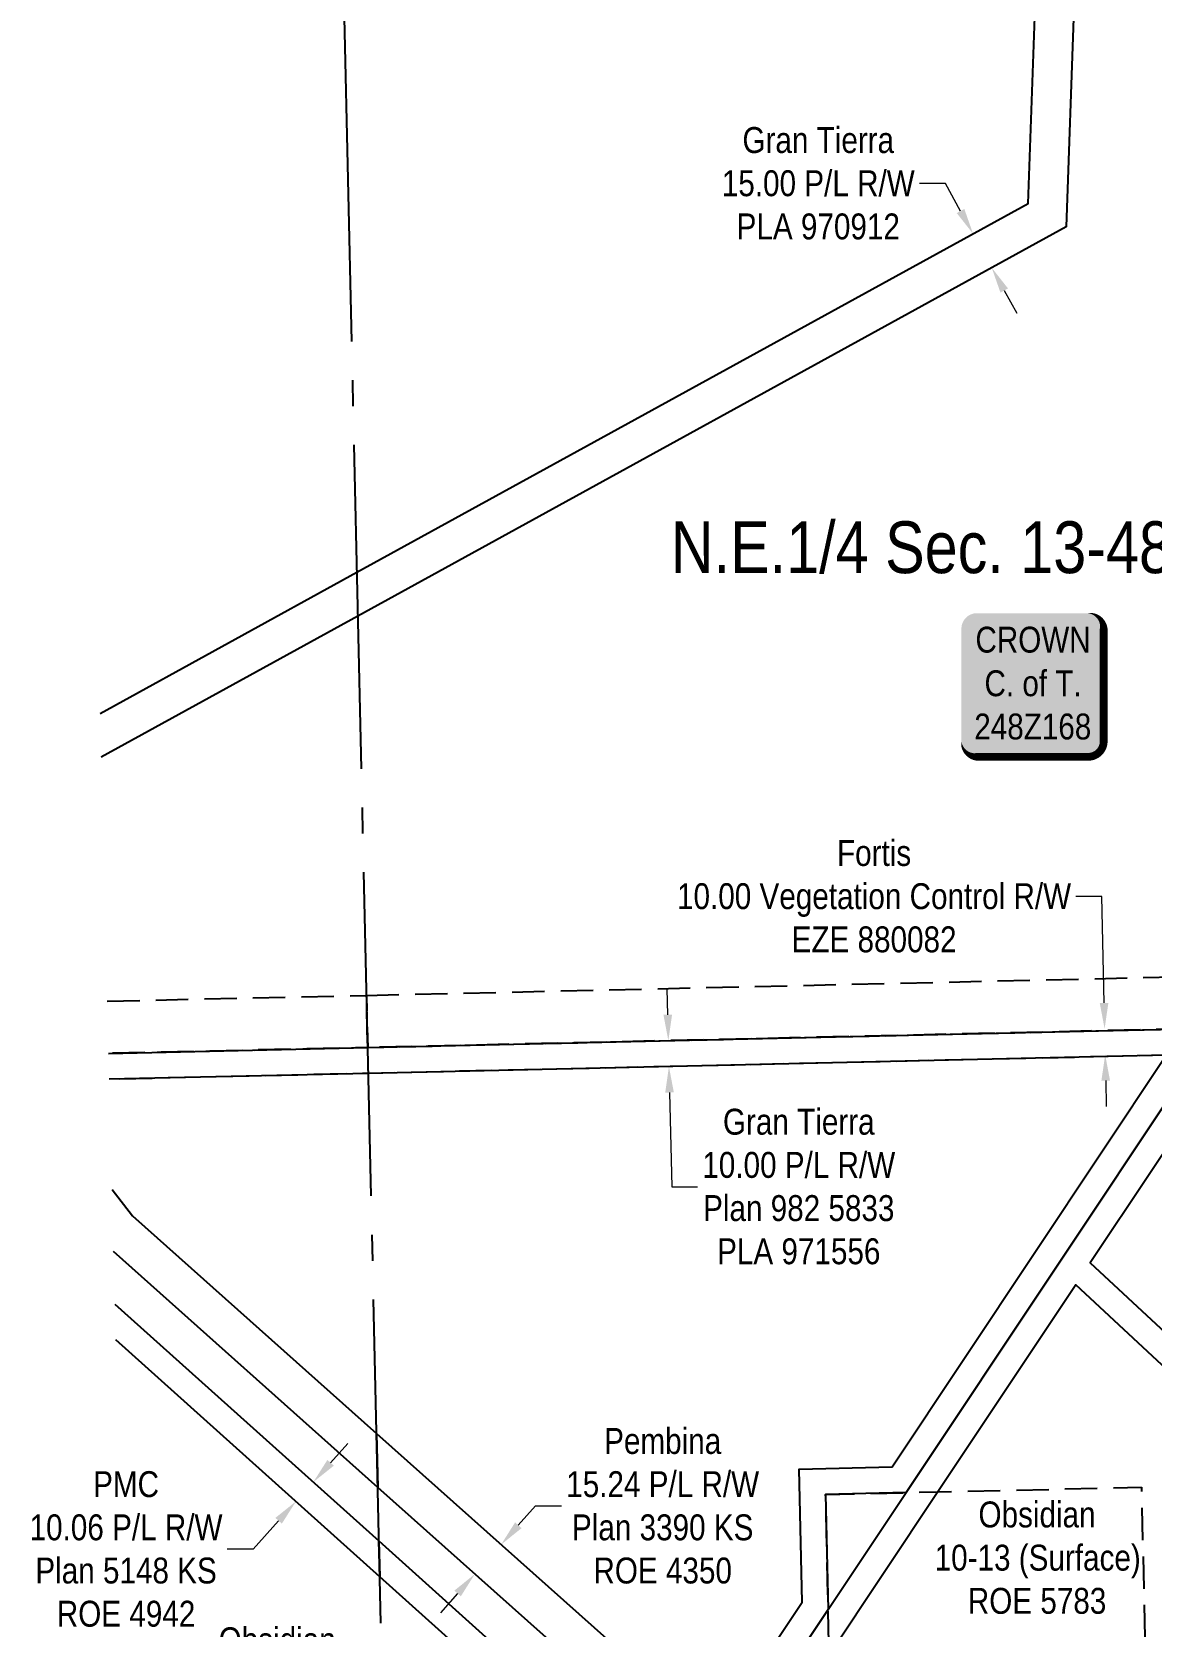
# Model space of a CAD drawing. Extents: x 610781 to 621788, y 5887608 to 5892675.
# Drawn here: x 611547 to 611979, y 5889501 to 5890116 of the extents above; entities that cross this region are included whole.
import ezdxf
from ezdxf.enums import TextEntityAlignment as Align

# ---------------------------------------------------------------- set-up
doc = ezdxf.new("R2010")
doc.units = 0
doc.header["$LTSCALE"] = 5
doc.header["$PDSIZE"] = -1.5
for name, pattern in [('foc-ACCESSROAD', [3.75, 2.5, -1.25]), ('foc-FLOWLINE', [3.75, 2.5, -1.25]), ('foc-QUARTERLINE', [33, 25, -3, 2, -3])]:
    doc.linetypes.add(name, pattern=pattern)
doc.layers.get('Defpoints').update_dxf_attribs({"color": 9})
for name, color, linetype in [('AS-OWNER', 7, 'Continuous'), ('C-AR', 13, 'foc-ACCESSROAD'), ('C-RW', 13, 'Continuous'), ('C-SYMBOL', 7, 'Continuous'), ('C-WS', 13, 'foc-ACCESSROAD'), ('F-EZE', 190, 'foc-FLOWLINE'), ('F-RW', 190, 'Continuous'), ('L-SECQ', 8, 'foc-QUARTERLINE')]:
    doc.layers.add(name, color=color, linetype=linetype)
for name, color, linetype, lineweight in [('C-RW-T', 13, 'Continuous', 9), ('C-WS-T', 13, 'Continuous', 9), ('F-EZE-T', 190, 'Continuous', 9), ('F-RW-T', 190, 'Continuous', 9)]:
    doc.layers.add(name, color=color, linetype=linetype, lineweight=lineweight)
doc.styles.add('175L', font='ARIALN.TTF', dxfattribs={"height": 20})
doc.styles.add('80', font='ARIALN.TTF', dxfattribs={"height": 10})
doc.styles.add('80CG', font='ARIALN.TTF', dxfattribs={"height": 10})
doc.styles.add('80L', font='ARIALN.TTF', dxfattribs={"height": 10})
doc.dimstyles.new('Compass 5 000', dxfattribs={"dimscale": 5, "dimtxt": 9, "dimasz": 2, "dimexe": 0.2, "dimexo": 0.0625, "dimgap": 0.5, "dimtad": 0, "dimtih": 1, "dimtoh": 1, "dimzin": 0, "dimdsep": 46, "dimtxsty": '80CG', "dimcen": 0.1, "dimse1": 1, "dimse2": 1, "dimclrd": 256, "dimclrt": 256, "dimaunit": 1, "dimadec": 4, "dimazin": 0, "dimtfac": 0.06, "dimtofl": 0, "dimtmove": 0, "dimatfit": 1, "dimfxl": 0.2, "dimtolj": 1, "dimtzin": 0, "dimlwd": -1, "dimarcsym": 0})

# ---------------------------------------------------------------- blocks, each defined once
blk = doc.blocks.new('*D36')
at = {"layer": 'Defpoints', "color": 0, "transparency": 16777216}
for p in [(611793.29, 5889726.59), (611793.24, 5889716.56), (611793.52, 5889716.57)]:
    blk.add_point(p, dxfattribs=at)
at = {"layer": 'F-RW-T', "transparency": 16777216}
for p, q in [((611792.78, 5889736.58), (611792.55, 5889746.57)), ((611793.46, 5889706.56), (611794.29, 5889670.2)), ((611794.29, 5889670.2), (611804.29, 5889670.2))]:
    blk.add_line(p, q, dxfattribs=at)
for points in [[(611794.45, 5889736.61), (611791.12, 5889736.54), (611793.01, 5889726.58)], [(611795.13, 5889706.6), (611791.8, 5889706.52), (611793.24, 5889716.56)]]:
    blk.add_solid(points, dxfattribs=at)
at = {"layer": 'F-RW-T', "transparency": 16777216, "insert": (611843.37, 5889670.2), "char_height": 10, "attachment_point": 5, "style": '80CG'}
blk.add_mtext('\\A1;Gran Tierra\\P10.00 P/L R/W\\PPlan 982 5833\\PPLA 971556', dxfattribs=at)
blk = doc.blocks.new('*D52')
at = {"layer": 'Defpoints', "color": 0, "transparency": 16777216}
for p in [(611917.89, 5890024.9), (611717.42, 5889931.9), (611724.65, 5889918.75)]:
    blk.add_point(p, dxfattribs=at)
at = {"layer": 'F-RW-T', "transparency": 16777216}
for p, q in [((611899.99, 5890057.48), (611889.99, 5890057.48)), ((611905.85, 5890046.82), (611899.99, 5890057.48)), ((611922.7, 5890016.14), (611927.52, 5890007.37))]:
    blk.add_line(p, q, dxfattribs=at)
for points in [[(611907.31, 5890047.62), (611904.38, 5890046.02), (611910.66, 5890038.06)], [(611924.16, 5890016.94), (611921.24, 5890015.34), (611917.89, 5890024.9)]]:
    blk.add_solid(points, dxfattribs=at)
at = {"layer": 'F-RW-T', "transparency": 16777216, "insert": (611850.9, 5890057.48), "char_height": 10, "attachment_point": 5, "style": '80CG'}
blk.add_mtext('\\A1;Gran Tierra\\P15.00 P/L R/W\\PPLA 970912', dxfattribs=at)
blk = doc.blocks.new('*D121')
at = {"layer": 'Defpoints', "color": 0, "transparency": 16777216}
for p in [(612449.25, 5889741.49), (611961.47, 5889731.14), (612449.47, 5889731.49)]:
    blk.add_point(p, dxfattribs=at)
at = {"layer": 'F-EZE-T', "transparency": 16777216}
for p, q in [((611960.38, 5889782.27), (611950.38, 5889782.27)), ((611961.26, 5889741.14), (611960.38, 5889782.27)), ((611961.89, 5889711.14), (611962.11, 5889701.14))]:
    blk.add_line(p, q, dxfattribs=at)
for points in [[(611962.92, 5889741.17), (611959.59, 5889741.1), (611961.47, 5889731.14)], [(611963.56, 5889711.17), (611960.23, 5889711.1), (611961.68, 5889721.14)]]:
    blk.add_solid(points, dxfattribs=at)
at = {"layer": 'F-EZE-T', "transparency": 16777216, "insert": (611872.45, 5889782.27), "char_height": 10, "attachment_point": 5, "style": '80CG'}
blk.add_mtext('\\A1;Fortis\\P10.00 Vegetation Control R/W\\PEZE 880082', dxfattribs=at)
blk = doc.blocks.new('*D123')
at = {"layer": 'Defpoints', "color": 0, "transparency": 16777216}
for p in [(611728.35, 5889532.1), (611728.43, 5889532.03), (611718.2, 5889520.71)]:
    blk.add_point(p, dxfattribs=at)
at = {"layer": 'F-EZE-T', "transparency": 16777216}
for p, q in [((611735.08, 5889539.5), (611741.73, 5889546.96)), ((611741.73, 5889546.96), (611751.73, 5889546.96)), ((611711.63, 5889513.17), (611704.98, 5889505.71))]:
    blk.add_line(p, q, dxfattribs=at)
for points in [[(611733.83, 5889540.61), (611736.32, 5889538.39), (611728.43, 5889532.03)], [(611710.38, 5889514.28), (611712.87, 5889512.07), (611718.28, 5889520.64)]]:
    blk.add_solid(points, dxfattribs=at)
at = {"layer": 'F-EZE-T', "transparency": 16777216, "insert": (611790.82, 5889546.96), "char_height": 10, "attachment_point": 5, "style": '80CG'}
blk.add_mtext('\\A1;Pembina\\P15.24 P/L R/W\\PPlan 3390 KS\\PROE 4350', dxfattribs=at)
blk = doc.blocks.new('*D156')
at = {"layer": 'Defpoints', "color": 0, "transparency": 16777216}
for p in [(611650.31, 5889561.2), (611643.59, 5889553.71), (611649.2, 5889548.68)]:
    blk.add_point(p, dxfattribs=at)
at = {"layer": 'F-EZE-T', "transparency": 16777216}
for p, q in [((611662.6, 5889563.61), (611669.28, 5889571.06)), ((611642.52, 5889541.24), (611632.7, 5889530.29)), ((611632.7, 5889530.29), (611622.7, 5889530.29))]:
    blk.add_line(p, q, dxfattribs=at)
for points in [[(611661.36, 5889564.73), (611663.84, 5889562.5), (611655.92, 5889556.17)], [(611641.28, 5889542.35), (611643.76, 5889540.12), (611649.2, 5889548.68)]]:
    blk.add_solid(points, dxfattribs=at)
at = {"layer": 'F-EZE-T', "transparency": 16777216, "insert": (611583.61, 5889530.29), "char_height": 10, "attachment_point": 5, "style": '80CG'}
blk.add_mtext('\\A1;PMC\\P10.06 P/L R/W\\PPlan 5148 KS\\PROE 4942', dxfattribs=at)
blk = doc.blocks.new('*D158')
at = {"layer": 'C-RW-T', "transparency": 16777216}
for p, q in [((611691.05, 5889478.36), (611681.05, 5889478.36)), ((611706.7, 5889435.92), (611691.05, 5889478.36)), ((611717.11, 5889407.68), (611720.58, 5889398.3))]:
    blk.add_line(p, q, dxfattribs=at)
for points in [[(611708.26, 5889436.5), (611705.14, 5889435.34), (611710.16, 5889426.54)], [(611718.68, 5889408.26), (611715.55, 5889407.1), (611713.65, 5889417.06)]]:
    blk.add_solid(points, dxfattribs=at)
at = {"layer": 'Defpoints', "color": 0, "transparency": 16777216}
for p in [(611719.58, 5889430.01), (611710.16, 5889426.54), (611723.07, 5889420.54)]:
    blk.add_point(p, dxfattribs=at)
at = {"layer": 'C-RW-T', "transparency": 16777216, "insert": (611641.96, 5889478.36), "char_height": 10, "attachment_point": 5, "style": '80CG'}
blk.add_mtext('\\A1;\\PObsidian\\P10.00 P/L R/W\\PPlan 862 0172\\PPLA 850197', dxfattribs=at)
blk = doc.blocks.new('*U135')
h = blk.add_hatch(color=255)
edge = h.paths.add_edge_path()
edge.add_line((-21.5, -28.5), (21.5, -28.5))
edge.add_arc((21.5, -22.5), 6, 270, 360)
edge.add_line((27.5, -22.5), (27.5, 21))
edge.add_arc((21.5, 21), 6, 0, 90)
edge.add_line((21.5, 27), (-21.5, 27))
edge.add_arc((-21.5, 21), 6, 90, 180)
edge.add_line((-27.5, 21), (-27.5, -22.5))
edge.add_arc((-21.5, -22.5), 6, 180, 270)
at = {"color": 14, "flags": 128}
blk.add_lwpolyline([(-21.5, -28.5, 3, 3, 0), (21.5, -28.5, 3, 3, 0.414214), (27.5, -22.5, 3, 3, 0), (27.5, 21, 3, 0, 0.414214), (21.5, 27, 0, 0, 0), (-21.5, 27, 0, 0, 0.414214), (-27.5, 21, 0, 0, 0), (-27.5, -22.5, 0, 3, 0.414214)], format="xyseb", close=True, dxfattribs=at)
at = {"color": 14, "style": '80'}
blk.add_attdef('ENTER_TEXT_001', (-26.85, -4.92), '', height=10, dxfattribs=at)

msp = doc.modelspace()

# ---------------------------------------------------------------- linework, layer by layer
at = {"layer": 'C-AR', "flags": 128}
msp.add_lwpolyline([(611676.458, 5889744.052), (612003.846, 5889751.528), (612016.125, 5889751.819), (612017.963, 5889751.862), (612030.248, 5889752.151), (612270.298, 5889757.81), (612280.36, 5889758.047), (612328.499, 5889759.181), (612473.631, 5889762.145), (612473.413, 5889760.928), (612473.019, 5889758.78), (612472.77, 5889757.457), (612472.375, 5889755.403), (612472.097, 5889753.992), (612471.703, 5889752.031), (612471.395, 5889750.532), (612471.002, 5889748.666), (612470.662, 5889747.08), (612470.273, 5889745.306), (612469.899, 5889743.633), (612469.51, 5889741.924), (612328.944, 5889738.94), (612280.817, 5889737.92), (612270.755, 5889737.683), (612032.718, 5889732.072), (612022.716, 5889731.837), (612016.601, 5889731.692), (612004.315, 5889731.401), (611676.915, 5889723.929), (611676.458, 5889744.052)], close=True, dxfattribs=at)
msp.add_lwpolyline([(611576.375, 5889741.824), (611676.457, 5889744.052), (611676.915, 5889723.929), (611576.883, 5889721.663)], dxfattribs=at)
at = {"layer": 'C-RW'}
for points in [[(611830.71, 5889470.822), (611854.744, 5889506.918), (611884.833, 5889552.108), (611942.853, 5889639.251), (611990.704, 5889710.992)], [(612002.991, 5889711.285), (611955.951, 5889640.752), (611955.951, 5889640.752), (612162.162, 5889449.249)], [(612140.88, 5889455.146), (611950.304, 5889632.281), (611897.115, 5889552.386), (611855.142, 5889489.343)], [(611763.413, 5889446.179), (611681.561, 5889519.649), (611681.247, 5889533.461), (611774.046, 5889449.978)]]:
    msp.add_lwpolyline(points, dxfattribs=at)
at = {"layer": 'C-WS', "flags": 128}
msp.add_lwpolyline([(612175.926, 5889391.777), (612160.305, 5889378.987), (612145.109, 5889394.906), (612144.551, 5889395.492), (612135.124, 5889405.368), (612106.723, 5889435.122), (611926.757, 5889431.039), (611916.694, 5889430.811), (611856.501, 5889429.448), (611855.865, 5889457.491), (611855.633, 5889467.721), (611855.517, 5889472.819), (611855.402, 5889477.907), (611855.142, 5889489.343), (611854.744, 5889506.918), (611853.734, 5889551.403), (611884.833, 5889552.108), (611897.115, 5889552.386), (611975.691, 5889554.169), (611977.694, 5889465.815), (611977.821, 5889460.242), (611977.946, 5889454.748), (611978, 5889452.34), (611982.954, 5889452.451), (612115.15, 5889455.45), (612119.547, 5889450.843), (612133.218, 5889436.52), (612159.672, 5889408.806), (612162.374, 5889405.974), (612170.54, 5889397.419), (612175.926, 5889391.777)], close=True, dxfattribs=at)
at = {"layer": 'F-EZE', "flags": 128}
msp.add_lwpolyline([(611576.883, 5889721.658), (611676.915, 5889723.929), (612004.315, 5889731.401), (611997.509, 5889721.197), (611985.264, 5889720.931), (611677.143, 5889713.926), (611577.135, 5889711.644)], dxfattribs=at)
at = {"layer": 'F-RW'}
for points in [[(611573.579, 5889852.889), (611672.744, 5889907.363), (611931.97, 5890049.764), (611934.605, 5890125.345)], [(611949.605, 5890124.823), (611946.673, 5890040.717), (611673.128, 5889890.451), (611574.004, 5889835.998)], [(611576.883, 5889721.663), (611676.915, 5889723.929), (612004.315, 5889731.401)], [(611985.264, 5889720.915), (611677.143, 5889713.926), (611577.135, 5889711.643)], [(611822.381, 5889476.367), (611844.669, 5889509.842), (611843.505, 5889561.178), (611879.393, 5889561.993), (611934.527, 5889644.8), (611985.264, 5889720.915)], [(611990.704, 5889710.992), (611942.853, 5889639.251), (611884.833, 5889552.108), (611853.734, 5889551.403), (611854.744, 5889506.918), (611830.71, 5889470.822)], [(611578.205, 5889669.145), (611586.137, 5889658.968), (611680.304, 5889574.9), (611680.778, 5889554.045), (611578.81, 5889645.126)], [(611579.32, 5889624.87), (611681.246, 5889533.462), (611681.56, 5889519.649), (611579.668, 5889611.057)]]:
    msp.add_lwpolyline(points, dxfattribs=at)
msp.add_lwpolyline([(611825.829, 5889445.332), (611877.069, 5889399.635), (611860.387, 5889399.264), (611858.162, 5889396.039), (611817.261, 5889432.381), (611809.393, 5889438.701), (611807.18, 5889440.846), (611802.14, 5889445.867), (611799.198, 5889448.578), (611794.959, 5889452.341), (611790.727, 5889456.11), (611680.778, 5889554.045), (611680.304, 5889574.9), (611806.938, 5889462.086), (611810.771, 5889458.931), (611811.241, 5889458.544), (611815.467, 5889454.759), (611818.257, 5889452.119), (611823.989, 5889446.981), (611825.829, 5889445.332)], close=True, dxfattribs=at)
at = {"layer": 'L-SECQ'}
msp.add_line((611667.809, 5890121.486), (611704.359, 5888514.385), dxfattribs=at)

# ---------------------------------------------------------------- block references
at = {"layer": 'AS-OWNER'}
ref = msp.add_blockref('*U135', (611933.636, 5889864.604), dxfattribs=dict(at, xscale=0.999224410433348, yscale=0.999224410433348, zscale=0.999224410433348))
ref.add_attrib('ENTER_TEXT_001', 'CROWN', (611911.593, 5889876.367), dxfattribs={"layer": '0', "color": 14, "height": 9.9922, "style": '80'})
ref.add_attrib('ENTER_TEXT_002', 'C. of T.', (611915.087, 5889859.536), dxfattribs={"layer": '0', "color": 14, "height": 9.9922, "style": '80'})
ref.add_attrib('ENTER_TEXT_003', '248Z168', (611911.14, 5889842.841), dxfattribs={"layer": '0', "color": 14, "height": 9.9922, "style": '80'})

# ---------------------------------------------------------------- texts
at = {"layer": 'C-SYMBOL', "color": 3, "style": '175L'}
msp.add_text('N.E.1/4 Sec. 13-48-10-W.5M.', height=19.99218, dxfattribs=at).set_placement((611944.163, 5889901.048), align=Align.BOTTOM_CENTER)
at = {"layer": 'C-WS-T', "insert": (611892.508, 5889548.669), "char_height": 10, "attachment_point": 1, "style": '80L'}
msp.add_mtext_dynamic_manual_height_columns('\\pi20.256;Obsidian\\P\\pi3.3388;10-13 (Surface)\\P\\pi16.139;ROE 5783', width=84.34465, gutter_width=50, heights=[0], dxfattribs=at)

# ---------------------------------------------------------------- dimensions: what is measured, and where the dimension line sits
at = {"layer": 'C-RW-T'}
dim = msp.add_linear_dim(base=(611710.159, 5889426.539), p1=(611723.075, 5889420.535), p2=(611719.579, 5889430.013), angle=110.244397, text='\\PObsidian\\P10.00 P/L R/W\\PPlan 862 0172\\PPLA 850197', dimstyle='Compass 5 000', dxfattribs=at)
dim.commit()
dim.dimension.update_dxf_attribs({"geometry": '*D158', "text_midpoint": (611641.961, 5889478.36), "dimtype": 161})
at = {"layer": 'F-EZE-T'}
for base, p1, p2, angle, text, picture, middle in [((611961.47, 5889731.138), (612449.467, 5889731.492), (612449.255, 5889741.494), 91.216223, 'Fortis\\P10.00 Vegetation Control R/W\\PEZE 880082', '*D121', (611872.451, 5889782.273)), ((611649.201, 5889548.679), (611650.315, 5889561.201), (611643.594, 5889553.709), 228.10471, 'PMC\\P10.06 P/L R/W\\PPlan 5148 KS\\PROE 4942', '*D156', (611583.614, 5889530.285))]:
    dim = msp.add_linear_dim(base=base, p1=p1, p2=p2, angle=angle, text=text, dimstyle='Compass 5 000', dxfattribs=at)
    dim.commit()
    dim.dimension.update_dxf_attribs({"geometry": picture, "text_midpoint": middle, "dimtype": 161})
dim = msp.add_aligned_dim(p1=(611718.204, 5889520.709), p2=(611728.35, 5889532.098), distance=-0.102, text='Pembina\\P15.24 P/L R/W\\PPlan 3390 KS\\PROE 4350', dimstyle='Compass 5 000', dxfattribs=at)
dim.commit()
dim.dimension.update_dxf_attribs({"geometry": '*D123', "text_midpoint": (611790.816, 5889546.963)})
at = {"layer": 'F-RW-T'}
for base, p1, p2, angle, text, picture, middle in [((611917.886, 5890024.903), (611717.42, 5889931.905), (611724.646, 5889918.751), 298.781336, 'Gran Tierra\\P15.00 P/L R/W\\PPLA 970912', '*D52', (611850.904, 5890057.48)), ((611793.235, 5889716.56), (611793.29, 5889726.585), (611793.517, 5889716.566), 271.299352, 'Gran Tierra\\P10.00 P/L R/W\\PPlan 982 5833\\PPLA 971556', '*D36', (611843.373, 5889670.203))]:
    dim = msp.add_linear_dim(base=base, p1=p1, p2=p2, angle=angle, text=text, dimstyle='Compass 5 000', dxfattribs=at)
    dim.commit()
    dim.dimension.update_dxf_attribs({"geometry": picture, "text_midpoint": middle, "dimtype": 161})

doc.saveas('drawing.dxf')
